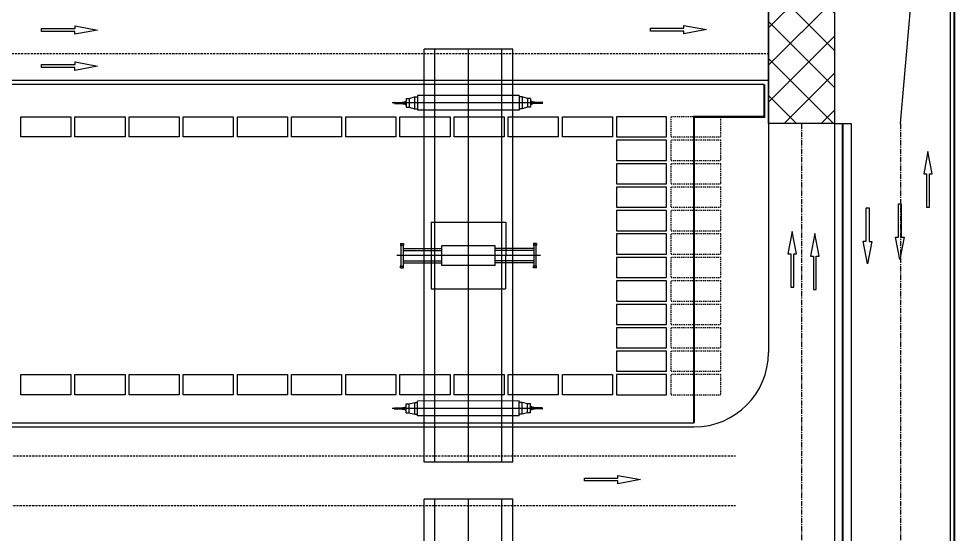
# Model space of a CAD drawing. Header units: millimetres. Extents: x -582 to 479, y -622 to 401.
# Drawn here: x 365.8 to 479.2, y 57.8 to 120.2 of the extents above; entities that cross this region are included whole.
import ezdxf

# ---------------------------------------------------------------- set-up
doc = ezdxf.new("R2010")
doc.units = ezdxf.units.MM
for name, pattern in [('CENTER', [50.8, 31.75, -6.35, 6.35, -6.35]), ('DASH', [0.35, 0.25, -0.1]), ('DASHED', [19.05, 12.7, -6.35])]:
    doc.linetypes.add(name, pattern=pattern)
for name, color, linetype in [('0001-佛渡-工艺-方案一-交汇区', 50, 'Continuous'), ('0001-佛渡-工艺-方案一-围网', 40, 'Continuous'), ('0001-佛渡-工艺-方案一-围网(内集卡一侧新增）', 40, 'Continuous'), ('0001-佛渡-工艺-方案一-设备', 40, 'Continuous'), ('0001-佛渡-平面-方案一-围墙', 3, 'Continuous'), ('0001-佛渡-平面-方案一道路中心线', 11, 'Continuous'), ('0001-佛渡-平面-方案一道路边界', 7, 'Continuous'), ('ECT', 1, 'Continuous'), ('ICT', 3, 'Continuous'), ('SLOT', 115, 'Continuous')]:
    doc.layers.add(name, color=color, linetype=linetype)
doc.linetypes.add('FENCELINE1', pattern='A,6.35,-2.54,[133,ltypeshp.shx,S=2.54,R=0,X=-2.54,Y=0],-2.54,25.4', length=36.83)
doc.linetypes.add('FENCELINE2', pattern='A,0.25,-0.1,[132,ltypeshp.shx,S=0.1,R=0,X=-0.1,Y=0],-0.1,1', length=1.45)

# ---------------------------------------------------------------- blocks, each defined once
blk = doc.blocks.new('YC')
at = {"color": 40, "extrusion": (0.019869, 3.07925e-06, 0.999803)}
for p, q in [((2952.72, -614.5, 0.27), (2952.72, -564.5, 0.27)), ((2963.46, -564.5, 0.06), (2952.72, -564.5, 0.27)), ((2954.03, -614.5, 0.25), (2954.03, -564.5, 0.25)), ((2958.09, -614.5, 0.17), (2958.09, -564.5, 0.17)), ((2962.15, -614.5, 0.09), (2962.14, -564.5, 0.09)), ((2963.46, -614.5, 0.06), (2963.46, -564.5, 0.06)), ((2950.93, -570.46, 0.31), (2951.58, -570.28, 0.3)), ((2951.58, -570.28, 0.3), (2951.94, -570.28, 0.29)), ((2951.58, -570.28, 0.3), (2951.58, -571.72, 0.3)), ((2964.23, -570.1, 0.04), (2951.94, -570.11, 0.29)), ((2951.94, -570.11, 0.29), (2951.94, -571.9, 0.29)), ((2964.23, -570.1, 0.04), (2964.23, -571.9, 0.04)), ((2964.59, -570.28, 0.04), (2964.23, -570.28, 0.04)), ((2965.25, -570.46, 0.02), (2964.59, -570.28, 0.04)), ((2964.59, -570.28, 0.04), (2964.59, -571.72, 0.04)), ((2967.11, -571, -0.01), (2948.84, -571, 0.35)), ((2949.08, -571, 0.35), (2949.15, -571, 0.34)), ((2949.14, -571.08, 0.34), (2949.14, -570.92, 0.34)), ((2949.14, -570.92, 0.34), (2949.18, -570.92, 0.34)), ((2949.14, -570.92, 0.34), (2949.14, -570.92, 0.34)), ((2949.14, -571.08, 0.34), (2949.14, -570.92, 0.34)), ((2949.14, -571.08, 0.34), (2949.18, -571.08, 0.34)), ((2949.14, -571.08, 0.34), (2949.14, -571.08, 0.34)), ((2949.18, -571.08, 0.34), (2949.18, -570.92, 0.34)), ((2949.18, -570.94, 0.34), (2950.16, -570.94, 0.32)), ((2949.18, -571.06, 0.34), (2950.16, -571.06, 0.32)), ((2950.07, -570.92, 0.33), (2950.08, -570.92, 0.33)), ((2950.07, -571.08, 0.33), (2950.07, -570.92, 0.33)), ((2950.07, -571.08, 0.33), (2950.08, -571.08, 0.33)), ((2950.08, -570.92, 0.33), (2950.12, -570.92, 0.32)), ((2950.08, -571.08, 0.33), (2950.08, -570.92, 0.33)), ((2950.08, -571.08, 0.33), (2950.12, -571.08, 0.32)), ((2950.12, -571.08, 0.32), (2950.12, -570.92, 0.32)), ((2950.16, -571.1, 0.32), (2950.16, -570.91, 0.32)), ((2950.29, -570.9, 0.32), (2950.41, -570.88, 0.32)), ((2950.29, -571.1, 0.32), (2950.29, -570.9, 0.32)), ((2950.29, -571.1, 0.32), (2950.41, -571.12, 0.32)), ((2950.37, -570.88, 0.32), (2950.46, -570.88, 0.32)), ((2950.37, -571.13, 0.32), (2950.46, -571.13, 0.32)), ((2950.38, -571.13, 0.32), (2950.47, -571.13, 0.32)), ((2950.4, -570.85, 0.32), (2950.39, -570.85, 0.32)), ((2950.39, -570.86, 0.32), (2950.39, -570.89, 0.32)), ((2950.4, -570.86, 0.32), (2950.39, -570.86, 0.32)), ((2950.4, -570.89, 0.32), (2950.39, -570.89, 0.32)), ((2950.4, -570.9, 0.32), (2950.39, -570.9, 0.32)), ((2950.4, -571.1, 0.32), (2950.39, -571.1, 0.32)), ((2950.4, -571.11, 0.32), (2950.39, -571.11, 0.32)), ((2950.39, -571.14, 0.32), (2950.39, -571.11, 0.32)), ((2950.4, -571.14, 0.32), (2950.39, -571.14, 0.32)), ((2950.4, -571.15, 0.32), (2950.39, -571.15, 0.32)), ((2950.4, -570.85, 0.32), (2950.4, -570.9, 0.32)), ((2950.41, -570.86, 0.32), (2950.4, -570.86, 0.32)), ((2950.41, -570.9, 0.32), (2950.4, -570.9, 0.32)), ((2950.4, -571.15, 0.32), (2950.4, -571.1, 0.32)), ((2950.41, -571.11, 0.32), (2950.4, -571.11, 0.32)), ((2950.41, -571.15, 0.32), (2950.4, -571.15, 0.32)), ((2950.41, -570.84, 0.32), (2950.41, -571, 0.32)), ((2950.41, -570.84, 0.32), (2950.43, -570.84, 0.32)), ((2950.41, -570.86, 0.32), (2950.41, -570.9, 0.32)), ((2950.41, -571.16, 0.32), (2950.41, -571, 0.32)), ((2950.41, -571.15, 0.32), (2950.41, -571.11, 0.32)), ((2950.41, -571.16, 0.32), (2950.43, -571.16, 0.32)), ((2950.43, -570.82, 0.32), (2950.47, -570.82, 0.32)), ((2950.43, -571.19, 0.32), (2950.43, -570.82, 0.32)), ((2950.43, -570.84, 0.32), (2950.43, -571, 0.32)), ((2950.43, -571.16, 0.32), (2950.43, -571, 0.32)), ((2950.43, -571.19, 0.32), (2950.47, -571.19, 0.32)), ((2950.47, -571.19, 0.32), (2950.47, -570.82, 0.32)), ((2950.57, -570.46, 0.32), (2950.93, -570.46, 0.31)), ((2950.57, -570.46, 0.32), (2950.57, -571.54, 0.32)), ((2950.93, -570.46, 0.31), (2950.93, -571.54, 0.31)), ((2965.6, -570.46, 0.02), (2965.25, -570.46, 0.02)), ((2965.25, -570.46, 0.02), (2965.25, -571.54, 0.02)), ((2965.6, -570.46, 0.02), (2965.6, -571.54, 0.02)), ((2965.74, -570.82, 0.01), (2965.71, -570.82, 0.01)), ((2965.71, -571.19, 0.01), (2965.71, -570.82, 0.01)), ((2965.79, -571.13, 0.01), (2965.71, -571.13, 0.01)), ((2965.74, -571.19, 0.01), (2965.71, -571.19, 0.01)), ((2965.8, -570.87, 0.01), (2965.72, -570.87, 0.01)), ((2965.8, -571.13, 0.01), (2965.72, -571.13, 0.01)), ((2965.74, -571.19, 0.01), (2965.74, -570.82, 0.01)), ((2965.74, -570.84, 0.01), (2965.74, -571, 0.01)), ((2965.77, -570.84, 0.01), (2965.74, -570.84, 0.01)), ((2965.74, -571.16, 0.01), (2965.74, -571, 0.01)), ((2965.77, -571.16, 0.01), (2965.74, -571.16, 0.01)), ((2965.77, -570.84, 0.01), (2965.77, -571, 0.01)), ((2965.77, -570.85, 0.01), (2965.77, -570.85, 0.01)), ((2965.77, -570.85, 0.01), (2965.77, -570.9, 0.01)), ((2965.77, -570.85, 0.01), (2965.79, -570.85, 0.01)), ((2965.77, -570.85, 0.01), (2965.77, -570.89, 0.01)), ((2965.77, -570.86, 0.01), (2965.79, -570.86, 0.01)), ((2965.88, -570.9, 0.01), (2965.77, -570.88, 0.01)), ((2965.77, -570.89, 0.01), (2965.77, -570.89, 0.01)), ((2965.77, -570.89, 0.01), (2965.79, -570.89, 0.01)), ((2965.77, -570.9, 0.01), (2965.79, -570.9, 0.01)), ((2965.77, -571.16, 0.01), (2965.77, -571, 0.01)), ((2965.77, -571.1, 0.01), (2965.79, -571.1, 0.01)), ((2965.77, -571.15, 0.01), (2965.77, -571.1, 0.01)), ((2965.88, -571.1, 0.01), (2965.77, -571.12, 0.01)), ((2965.77, -571.15, 0.01), (2965.77, -571.11, 0.01)), ((2965.77, -571.11, 0.01), (2965.79, -571.11, 0.01)), ((2965.77, -571.11, 0.01), (2965.77, -571.11, 0.01)), ((2965.77, -571.14, 0.01), (2965.79, -571.14, 0.01)), ((2965.77, -571.15, 0.01), (2965.79, -571.15, 0.01)), ((2965.77, -571.15, 0.01), (2965.77, -571.15, 0.01)), ((2965.79, -570.86, 0.01), (2965.79, -570.89, 0.01)), ((2965.79, -571.14, 0.01), (2965.79, -571.11, 0.01)), ((2965.88, -571.1, 0.01), (2965.88, -570.9, 0.01)), ((2966.02, -571.09, 0.01), (2966.02, -570.91, 0.01)), ((2967, -570.94, -0.01), (2966.02, -570.94, 0.01)), ((2967, -571.06, -0.01), (2966.02, -571.06, 0.01)), ((2966.06, -571.08, 0.01), (2966.06, -570.92, 0.01)), ((2966.1, -570.92, 0.01), (2966.06, -570.92, 0.01)), ((2966.1, -571.08, 0.01), (2966.06, -571.08, 0.01)), ((2966.1, -570.92, 0.01), (2966.1, -570.92, 0.01)), ((2966.1, -571.08, 0.01), (2966.1, -570.92, 0.01)), ((2966.1, -571.08, 0.01), (2966.1, -570.92, 0.01)), ((2966.1, -571.08, 0.01), (2966.1, -571.08, 0.01)), ((2967, -571.08, -0.01), (2967, -570.92, -0.01)), ((2967.03, -570.92, -0.01), (2967, -570.92, -0.01)), ((2967.03, -571.08, -0.01), (2967, -571.08, -0.01)), ((2967.04, -570.92, -0.01), (2967.03, -570.92, -0.01)), ((2967.03, -571.08, -0.01), (2967.03, -570.92, -0.01)), ((2967.04, -571.08, -0.01), (2967.03, -571.08, -0.01)), ((2967.04, -571.08, -0.01), (2967.04, -570.92, -0.01)), ((2950.57, -571.54, 0.32), (2950.93, -571.54, 0.31)), ((2950.93, -571.54, 0.31), (2951.58, -571.72, 0.3)), ((2951.58, -571.72, 0.3), (2951.94, -571.72, 0.29)), ((2964.23, -571.9, 0.04), (2951.94, -571.9, 0.29)), ((2964.59, -571.72, 0.04), (2964.23, -571.72, 0.04)), ((2965.25, -571.54, 0.02), (2964.59, -571.72, 0.04)), ((2965.6, -571.54, 0.02), (2965.25, -571.54, 0.02)), ((2953.57, -585.46, 0.26), (2953.57, -593.54, 0.26)), ((2953.57, -585.46, 0.26), (2962.6, -585.46, 0.08)), ((2962.6, -585.46, 0.08), (2962.6, -593.54, 0.08)), ((2949.86, -588.05, 0.33), (2950.22, -588.05, 0.32)), ((2949.86, -588.05, 0.33), (2949.86, -588.22, 0.33)), ((2949.86, -588.22, 0.33), (2949.91, -588.3, 0.33)), ((2949.91, -588.05, 0.33), (2949.91, -590.96, 0.33)), ((2949.91, -588.22, 0.33), (2950.17, -588.22, 0.32)), ((2950.17, -588.05, 0.32), (2950.17, -590.96, 0.32)), ((2950.22, -588.22, 0.32), (2950.17, -588.3, 0.32)), ((2950.22, -588.05, 0.32), (2950.22, -588.22, 0.32)), ((2954.87, -590.7, 0.23), (2954.87, -588.3, 0.23)), ((2961.31, -588.3, 0.1), (2954.87, -588.3, 0.23)), ((2961.31, -590.7, 0.1), (2961.31, -588.3, 0.1)), ((2966.32, -588.04, 0), (2965.96, -588.04, 0.01)), ((2965.96, -588.04, 0.01), (2965.96, -588.22, 0.01)), ((2965.96, -588.22, 0.01), (2966.01, -588.3, 0.01)), ((2966.01, -588.04, 0.01), (2966.01, -590.96, 0.01)), ((2966.27, -588.22, 0), (2966.01, -588.22, 0.01)), ((2966.27, -588.04, 0), (2966.27, -590.96, 0)), ((2966.32, -588.22, 0), (2966.27, -588.3, 0)), ((2966.32, -588.04, 0), (2966.32, -588.22, 0)), ((2966.83, -589.5, -0.01), (2949.42, -589.5, 0.34)), ((2950.17, -588.63, 0.32), (2954.87, -588.63, 0.23)), ((2950.17, -588.87, 0.32), (2954.87, -588.87, 0.23)), ((2963.04, -589.5, 0.07), (2953.14, -589.5, 0.26)), ((2966.01, -588.63, 0.01), (2961.31, -588.63, 0.1)), ((2966.01, -588.87, 0.01), (2961.31, -588.87, 0.1)), ((2949.86, -590.78, 0.33), (2949.91, -590.7, 0.33)), ((2950.17, -590.14, 0.32), (2954.87, -590.13, 0.23)), ((2950.17, -590.37, 0.32), (2954.87, -590.37, 0.23)), ((2950.22, -590.78, 0.32), (2950.17, -590.7, 0.32)), ((2961.31, -590.7, 0.1), (2954.87, -590.7, 0.23)), ((2966.01, -590.13, 0.01), (2961.31, -590.13, 0.1)), ((2966.01, -590.37, 0.01), (2961.31, -590.37, 0.1)), ((2965.96, -590.78, 0.01), (2966.01, -590.7, 0.01)), ((2966.32, -590.78, 0), (2966.27, -590.7, 0)), ((2949.86, -590.96, 0.33), (2949.86, -590.78, 0.33)), ((2949.86, -590.96, 0.33), (2950.22, -590.96, 0.32)), ((2949.91, -590.78, 0.33), (2950.17, -590.78, 0.32)), ((2950.22, -590.96, 0.32), (2950.22, -590.78, 0.32)), ((2965.96, -590.96, 0.01), (2965.96, -590.78, 0.01)), ((2966.32, -590.96, 0), (2965.96, -590.96, 0.01)), ((2966.27, -590.78, 0), (2966.01, -590.78, 0.01)), ((2966.32, -590.96, 0), (2966.32, -590.78, 0)), ((2953.57, -593.54, 0.26), (2962.6, -593.54, 0.08)), ((2950.57, -607.46, 0.32), (2950.93, -607.46, 0.31)), ((2950.57, -608.54, 0.32), (2950.57, -607.46, 0.32)), ((2950.93, -607.46, 0.31), (2951.59, -607.28, 0.3)), ((2950.93, -608.54, 0.31), (2950.93, -607.46, 0.31)), ((2951.59, -607.28, 0.3), (2951.94, -607.28, 0.29)), ((2951.59, -608.72, 0.3), (2951.59, -607.28, 0.3)), ((2964.24, -607.1, 0.04), (2951.94, -607.11, 0.29)), ((2951.94, -608.9, 0.29), (2951.94, -607.11, 0.29)), ((2964.24, -608.9, 0.04), (2964.24, -607.1, 0.04)), ((2964.59, -607.28, 0.04), (2964.24, -607.28, 0.04)), ((2965.25, -607.46, 0.02), (2964.59, -607.28, 0.04)), ((2964.59, -608.72, 0.04), (2964.59, -607.28, 0.04)), ((2965.61, -607.46, 0.02), (2965.25, -607.46, 0.02)), ((2965.25, -608.54, 0.02), (2965.25, -607.46, 0.02)), ((2965.61, -608.54, 0.02), (2965.61, -607.46, 0.02)), ((2967.11, -608, -0.01), (2948.84, -608, 0.35)), ((2949.09, -608, 0.35), (2949.16, -608, 0.34)), ((2949.14, -607.92, 0.34), (2949.14, -608.08, 0.34)), ((2949.14, -607.92, 0.34), (2949.15, -607.92, 0.34)), ((2949.14, -608.08, 0.34), (2949.15, -608.08, 0.34)), ((2949.15, -607.92, 0.34), (2949.18, -607.92, 0.34)), ((2949.15, -607.92, 0.34), (2949.15, -608.08, 0.34)), ((2949.15, -608.08, 0.34), (2949.18, -608.08, 0.34)), ((2949.18, -607.92, 0.34), (2949.18, -608.08, 0.34)), ((2949.18, -607.94, 0.34), (2950.16, -607.94, 0.32)), ((2949.18, -608.06, 0.34), (2950.16, -608.06, 0.32)), ((2950.08, -607.92, 0.33), (2950.12, -607.92, 0.32)), ((2950.08, -607.92, 0.33), (2950.08, -607.92, 0.33)), ((2950.08, -607.92, 0.33), (2950.08, -608.08, 0.33)), ((2950.08, -607.92, 0.33), (2950.08, -608.08, 0.33)), ((2950.08, -608.08, 0.33), (2950.12, -608.08, 0.32)), ((2950.08, -608.08, 0.33), (2950.08, -608.08, 0.33)), ((2950.12, -607.92, 0.32), (2950.12, -608.08, 0.32)), ((2950.16, -607.91, 0.32), (2950.16, -608.1, 0.32)), ((2950.3, -607.9, 0.32), (2950.41, -607.88, 0.32)), ((2950.3, -607.9, 0.32), (2950.3, -608.1, 0.32)), ((2950.3, -608.1, 0.32), (2950.41, -608.12, 0.32)), ((2950.38, -607.88, 0.32), (2950.46, -607.88, 0.32)), ((2950.38, -608.13, 0.32), (2950.46, -608.13, 0.32)), ((2950.41, -607.85, 0.32), (2950.39, -607.85, 0.32)), ((2950.41, -607.86, 0.32), (2950.39, -607.86, 0.32)), ((2950.39, -607.86, 0.32), (2950.39, -607.89, 0.32)), ((2950.39, -607.88, 0.32), (2950.47, -607.88, 0.32)), ((2950.41, -607.89, 0.32), (2950.39, -607.89, 0.32)), ((2950.41, -607.9, 0.32), (2950.39, -607.9, 0.32)), ((2950.41, -608.1, 0.32), (2950.39, -608.1, 0.32)), ((2950.39, -608.14, 0.32), (2950.39, -608.11, 0.32)), ((2950.41, -608.11, 0.32), (2950.39, -608.11, 0.32)), ((2950.41, -608.14, 0.32), (2950.39, -608.14, 0.32)), ((2950.41, -608.15, 0.32), (2950.39, -608.15, 0.32)), ((2950.41, -607.84, 0.32), (2950.43, -607.84, 0.32)), ((2950.41, -607.84, 0.32), (2950.41, -608, 0.32)), ((2950.41, -607.85, 0.32), (2950.41, -607.9, 0.32)), ((2950.41, -607.86, 0.32), (2950.41, -607.9, 0.32)), ((2950.41, -607.86, 0.32), (2950.41, -607.86, 0.32)), ((2950.41, -607.9, 0.32), (2950.41, -607.9, 0.32)), ((2950.41, -608.16, 0.32), (2950.41, -608, 0.32)), ((2950.41, -608.15, 0.32), (2950.41, -608.1, 0.32)), ((2950.41, -608.11, 0.32), (2950.41, -608.11, 0.32)), ((2950.41, -608.15, 0.32), (2950.41, -608.11, 0.32)), ((2950.41, -608.15, 0.32), (2950.41, -608.15, 0.32)), ((2950.41, -608.16, 0.32), (2950.43, -608.16, 0.32)), ((2950.43, -607.82, 0.32), (2950.47, -607.82, 0.32)), ((2950.43, -607.82, 0.32), (2950.43, -608.19, 0.32)), ((2950.43, -607.84, 0.32), (2950.43, -608, 0.32)), ((2950.43, -608.16, 0.32), (2950.43, -608, 0.32)), ((2950.43, -608.19, 0.32), (2950.47, -608.19, 0.32)), ((2950.47, -607.82, 0.32), (2950.47, -608.19, 0.32)), ((2950.57, -608.54, 0.32), (2950.93, -608.54, 0.31)), ((2950.93, -608.54, 0.31), (2951.59, -608.72, 0.3)), ((2951.59, -608.72, 0.3), (2951.94, -608.72, 0.29)), ((2964.24, -608.9, 0.04), (2951.94, -608.9, 0.29)), ((2964.59, -608.72, 0.04), (2964.24, -608.72, 0.04)), ((2965.25, -608.54, 0.02), (2964.59, -608.72, 0.04)), ((2965.61, -608.54, 0.02), (2965.25, -608.54, 0.02)), ((2965.75, -607.82, 0.01), (2965.71, -607.82, 0.01)), ((2965.71, -607.82, 0.01), (2965.71, -608.19, 0.01)), ((2965.79, -607.87, 0.01), (2965.71, -607.87, 0.01)), ((2965.75, -608.19, 0.01), (2965.71, -608.19, 0.01)), ((2965.8, -607.87, 0.01), (2965.72, -607.87, 0.01)), ((2965.8, -608.13, 0.01), (2965.72, -608.13, 0.01)), ((2965.75, -607.82, 0.01), (2965.75, -608.19, 0.01)), ((2965.77, -607.84, 0.01), (2965.75, -607.84, 0.01)), ((2965.75, -607.84, 0.01), (2965.75, -608, 0.01)), ((2965.75, -608.16, 0.01), (2965.75, -608, 0.01)), ((2965.77, -608.16, 0.01), (2965.75, -608.16, 0.01)), ((2965.77, -607.84, 0.01), (2965.77, -608, 0.01)), ((2965.77, -607.85, 0.01), (2965.77, -607.89, 0.01)), ((2965.77, -607.85, 0.01), (2965.79, -607.85, 0.01)), ((2965.77, -607.85, 0.01), (2965.77, -607.9, 0.01)), ((2965.77, -607.85, 0.01), (2965.77, -607.85, 0.01)), ((2965.77, -607.86, 0.01), (2965.79, -607.86, 0.01)), ((2965.88, -607.9, 0.01), (2965.77, -607.88, 0.01)), ((2965.77, -607.89, 0.01), (2965.79, -607.89, 0.01)), ((2965.77, -607.89, 0.01), (2965.77, -607.89, 0.01)), ((2965.77, -607.9, 0.01), (2965.79, -607.9, 0.01)), ((2965.77, -608.16, 0.01), (2965.77, -608, 0.01)), ((2965.77, -608.15, 0.01), (2965.77, -608.1, 0.01)), ((2965.77, -608.1, 0.01), (2965.79, -608.1, 0.01)), ((2965.88, -608.1, 0.01), (2965.77, -608.12, 0.01)), ((2965.77, -608.11, 0.01), (2965.77, -608.11, 0.01)), ((2965.77, -608.11, 0.01), (2965.79, -608.11, 0.01)), ((2965.77, -608.15, 0.01), (2965.77, -608.11, 0.01)), ((2965.77, -608.14, 0.01), (2965.79, -608.14, 0.01)), ((2965.77, -608.15, 0.01), (2965.77, -608.15, 0.01)), ((2965.77, -608.15, 0.01), (2965.79, -608.15, 0.01)), ((2965.79, -607.86, 0.01), (2965.79, -607.89, 0.01)), ((2965.79, -608.14, 0.01), (2965.79, -608.11, 0.01)), ((2965.88, -607.9, 0.01), (2965.88, -608.1, 0.01)), ((2966.02, -607.91, 0.01), (2966.02, -608.09, 0.01)), ((2967, -607.94, -0.01), (2966.02, -607.94, 0.01)), ((2967, -608.06, -0.01), (2966.02, -608.06, 0.01)), ((2966.06, -607.92, 0.01), (2966.06, -608.08, 0.01)), ((2966.1, -607.92, 0.01), (2966.06, -607.92, 0.01)), ((2966.1, -608.08, 0.01), (2966.06, -608.08, 0.01)), ((2966.1, -607.92, 0.01), (2966.1, -607.92, 0.01)), ((2966.1, -607.92, 0.01), (2966.1, -608.08, 0.01)), ((2966.1, -607.92, 0.01), (2966.1, -608.08, 0.01)), ((2966.1, -608.08, 0.01), (2966.1, -608.08, 0.01)), ((2967, -607.92, -0.01), (2967, -608.08, -0.01)), ((2967.03, -607.92, -0.01), (2967, -607.92, -0.01)), ((2967.03, -608.08, -0.01), (2967, -608.08, -0.01)), ((2967.04, -607.92, -0.01), (2967.03, -607.92, -0.01)), ((2967.03, -607.92, -0.01), (2967.03, -608.08, -0.01)), ((2967.04, -608.08, -0.01), (2967.03, -608.08, -0.01)), ((2967.04, -607.92, -0.01), (2967.04, -608.08, -0.01)), ((2963.46, -614.5, 0.06), (2952.72, -614.5, 0.27))]:
    blk.add_line(p, q, dxfattribs=at)
at = {"color": 40, "linetype": 'ByBlock', "extrusion": (0.019869, 3.07925e-06, 0.999803)}
for p, q in [((2950.16, -570.91, 0.32), (2950.29, -570.91, 0.32)), ((2950.16, -571.1, 0.32), (2950.29, -571.1, 0.32)), ((2966.02, -570.91, 0.01), (2965.88, -570.91, 0.01)), ((2966.02, -571.09, 0.01), (2965.88, -571.09, 0.01)), ((2950.16, -607.91, 0.32), (2950.3, -607.91, 0.32)), ((2950.16, -608.1, 0.32), (2950.3, -608.1, 0.32)), ((2966.02, -607.91, 0.01), (2965.88, -607.91, 0.01)), ((2966.02, -608.09, 0.01), (2965.88, -608.09, 0.01))]:
    blk.add_line(p, q, dxfattribs=at)
at = {"color": 40, "linetype": 'Continuous', "extrusion": (0.019869, 3.07925e-06, 0.999803)}
for p, q in [((2950.47, -570.82, 0.32), (2950.58, -570.82, 0.32)), ((2950.47, -570.84, 0.32), (2950.58, -570.84, 0.32)), ((2950.47, -571.16, 0.32), (2950.58, -571.16, 0.32)), ((2950.47, -571.18, 0.32), (2950.58, -571.18, 0.32)), ((2965.71, -570.82, 0.01), (2965.6, -570.82, 0.02)), ((2965.71, -570.84, 0.01), (2965.6, -570.84, 0.02)), ((2965.71, -571.16, 0.01), (2965.6, -571.16, 0.02)), ((2965.71, -571.18, 0.01), (2965.6, -571.18, 0.02)), ((2950.47, -607.82, 0.32), (2950.58, -607.82, 0.32)), ((2950.47, -607.84, 0.32), (2950.58, -607.84, 0.32)), ((2950.47, -608.16, 0.32), (2950.58, -608.16, 0.32)), ((2950.47, -608.18, 0.32), (2950.58, -608.18, 0.32)), ((2965.71, -607.82, 0.01), (2965.6, -607.82, 0.02)), ((2965.71, -607.84, 0.01), (2965.6, -607.84, 0.02)), ((2965.71, -608.16, 0.01), (2965.6, -608.16, 0.02)), ((2965.71, -608.18, 0.01), (2965.6, -608.18, 0.02))]:
    blk.add_line(p, q, dxfattribs=at)
at = {"color": 40, "extrusion": (-0.019869, -3.07925e-06, -0.999803)}
for centre, major_axis, start_param, end_param in [((2950.4, -570.86, 0.32), (-0.00843, -0.00844, 0.00017), 0.2618, 1.308997), ((2950.43, -570.88, 0.32), (-0.032, 0.032, 0.0006), -1.051761, -0.519035), ((2950.4, -570.89, 0.32), (-0.00843, 0.00843, 0.00017), -1.308997, -0.261799), ((2950.4, -571.11, 0.32), (-0.00843, 0.00843, 0.00017), -1.308997, -0.261799), ((2950.43, -571.13, 0.32), (-0.032, 0.032, 0.0006), -1.051761, -0.519035), ((2950.4, -571.14, 0.32), (-0.00843, 0.00843, 0.00017), -1.308997, -0.261799), ((2965.78, -570.86, 0.01), (-0.00843, 0.00843, 0.00017), 1.832596, 2.879794), ((2965.74, -570.87, 0.01), (-0.032, -0.032, 0.0006), 3.660628, 4.193354), ((2965.78, -570.89, 0.01), (-0.00843, 0.00843, 0.00017), 1.832596, 2.879793), ((2965.78, -571.11, 0.01), (-0.00843, -0.00844, 0.00017), 3.403392, 4.45059), ((2965.74, -571.13, 0.01), (-0.032, -0.032, 0.0006), 3.660628, 4.193354), ((2965.78, -571.14, 0.01), (-0.00843, 0.00843, 0.00017), 1.832596, 2.879794), ((2950.4, -607.86, 0.32), (-0.00843, 0.00843, 0.00017), -1.308997, -0.261799), ((2950.44, -607.88, 0.32), (-0.032, 0.032, 0.0006), -1.051761, -0.519035), ((2950.4, -607.89, 0.32), (-0.00843, 0.00843, 0.00017), -1.308997, -0.261799), ((2950.4, -608.11, 0.32), (-0.00843, 0.00843, 0.00017), -1.308997, -0.261799), ((2950.44, -608.13, 0.32), (-0.032, 0.032, 0.0006), -1.051761, -0.519035), ((2950.4, -608.14, 0.32), (-0.00843, 0.00843, 0.00017), -1.308997, -0.261799), ((2965.78, -607.86, 0.01), (-0.00843, 0.00843, 0.00017), 1.832596, 2.879793), ((2965.75, -607.87, 0.01), (-0.032, -0.032, 0.0006), 3.660628, 4.193354), ((2965.78, -607.89, 0.01), (-0.00843, -0.00844, 0.00017), 3.403392, 4.45059), ((2965.78, -608.11, 0.01), (-0.00843, 0.00843, 0.00017), 1.832596, 2.879793), ((2965.75, -608.13, 0.01), (-0.032, -0.032, 0.0006), 3.660628, 4.193354), ((2965.78, -608.14, 0.01), (-0.00843, 0.00843, 0.00017), 1.832596, 2.879793)]:
    blk.add_ellipse(centre, major_axis=major_axis, ratio=1, start_param=start_param, end_param=end_param, dxfattribs=at)

msp = doc.modelspace()

# ---------------------------------------------------------------- hatches: boundary and pattern name
at = {"layer": '0001-佛渡-工艺-方案一-交汇区'}
h = msp.add_hatch(dxfattribs=at)
h.set_pattern_fill('ANSI37', color=50, angle=323.0204)
h.set_pattern_definition([(45, (-499.432, 330.5518), (-2.245064, 2.245064), []), (135, (-499.432, 330.5518), (-2.245064, -2.245064), [])])
h.paths.add_polyline_path([(456.57, 124.8), (464.57, 124.8), (464.57, 107.55), (456.57, 107.55)])

# ---------------------------------------------------------------- linework, layer by layer
msp.add_lwpolyline([(456.57, 124.8), (464.57, 124.8), (464.57, 107.55), (456.57, 107.55)], close=True, dxfattribs=at)
at = {"layer": '0001-佛渡-工艺-方案一-围网', "linetype": 'FENCELINE2', "ltscale": 0.25, "flags": 128}
msp.add_lwpolyline([(279.57, 111.35), (279.57, 111.75), (282.3, 112.3), (456.07, 112.3)], dxfattribs=at)
at = {"layer": '0001-佛渡-工艺-方案一-围网', "linetype": 'FENCELINE2', "ltscale": 0.25, "const_width": 0.25}
msp.add_lwpolyline([(465.57, 107.55), (465.57, 15.8)], dxfattribs=at)
at = {"layer": '0001-佛渡-工艺-方案一-围网(内集卡一侧新增）', "linetype": 'FENCELINE2', "ltscale": 0.25, "const_width": 0.25}
msp.add_lwpolyline([(447.57, 71.3), (447.57, 108.36), (456.07, 108.36), (456.07, 112.3)], dxfattribs=at)
at = {"layer": '0001-佛渡-工艺-方案一-围网(内集卡一侧新增）', "linetype": 'FENCELINE2', "ltscale": 0.25}
msp.add_lwpolyline([(273.07, 71.3), (447.57, 71.3)], dxfattribs=at)
at = {"layer": '0001-佛渡-平面-方案一-围墙', "color": 40, "linetype": 'FENCELINE1', "ltscale": 0.02, "const_width": 0.25}
msp.add_lwpolyline([(278.57, -489.55), (278.57, -88.57), (294.94, -72.2), (473.16, -72.2), (479.07, -66.29), (479.07, 222.4), (455.41, 263.37), (453.07, 272.12), (453.07, 334.05)], dxfattribs=at)
at = {"layer": '0001-佛渡-平面-方案一道路中心线', "color": 11, "linetype": 'DASHED', "ltscale": 0.02}
for p, q in [((268.57, 116.05), (456.57, 116.05)), ((272.57, 67.3), (452.57, 67.3)), ((272.57, 61.3), (452.57, 61.3))]:
    msp.add_line(p, q, dxfattribs=at)
at = {"layer": '0001-佛渡-平面-方案一道路边界'}
for p, q in [((478.57, 222.26), (478.57, -66.08)), ((464.57, 107.55), (466.57, 107.55)), ((464.57, 107.55), (464.57, 15.8)), ((466.57, 107.55), (466.57, 15.8))]:
    msp.add_line(p, q, dxfattribs=at)
at = {"layer": '0001-佛渡-平面-方案一道路边界', "color": 7}
for p, q in [((456.57, 166.3), (456.57, 79.8)), ((282.3, 112.8), (456.57, 112.8)), ((272.57, 70.8), (447.57, 70.8))]:
    msp.add_line(p, q, dxfattribs=at)
at = {"layer": '0001-佛渡-平面-方案一道路边界', "color": 11}
msp.add_line((472.57, 107.55), (474.07, 125.05), dxfattribs=at)
at = {"layer": '0001-佛渡-平面-方案一道路边界', "color": 11, "linetype": 'CENTER', "ltscale": 0.02}
for p, q in [((460.57, 107.55), (460.57, -40.95)), ((472.57, 107.55), (472.57, -65.2))]:
    msp.add_line(p, q, dxfattribs=at)
at = {"layer": '0001-佛渡-平面-方案一道路边界', "color": 7}
msp.add_arc((447.57, 79.8), 9, 270, 360, dxfattribs=at)
at = {"layer": 'ECT', "color": 1}
for points in [[(368.57, 119.05), (372.62, 119.05), (372.62, 119.38), (375.34, 118.87), (372.61, 118.36), (372.61, 118.7), (368.57, 118.7), (368.57, 119.05)], [(442.3, 119.1), (446.34, 119.1), (446.34, 119.43), (449.07, 118.92), (446.34, 118.41), (446.34, 118.75), (442.3, 118.75), (442.3, 119.1)], [(368.57, 114.68), (372.62, 114.68), (372.62, 115.01), (375.34, 114.5), (372.61, 113.99), (372.61, 114.33), (368.57, 114.33), (368.57, 114.68)], [(476.07, 97.4), (476.07, 101.45), (476.4, 101.45), (475.89, 104.17), (475.38, 101.44), (475.72, 101.44), (475.72, 97.4), (476.07, 97.4)], [(472.65, 97.84), (472.65, 93.79), (472.99, 93.79), (472.48, 91.07), (471.97, 93.8), (472.31, 93.8), (472.31, 97.84), (472.65, 97.84)], [(468.75, 97.33), (468.75, 93.28), (469.09, 93.28), (468.57, 90.56), (468.06, 93.29), (468.4, 93.29), (468.4, 97.33), (468.75, 97.33)]]:
    msp.add_lwpolyline(points, dxfattribs=at)
at = {"layer": 'ICT', "color": 3}
for points in [[(459.63, 87.71), (459.63, 91.76), (459.97, 91.76), (459.45, 94.48), (458.94, 91.75), (459.29, 91.75), (459.29, 87.71), (459.63, 87.71)], [(462.36, 87.45), (462.36, 91.49), (462.7, 91.49), (462.18, 94.22), (461.67, 91.48), (462.02, 91.48), (462.02, 87.45), (462.36, 87.45)], [(434.3, 64.6), (438.34, 64.6), (438.34, 64.94), (441.07, 64.42), (438.33, 63.92), (438.33, 64.26), (434.3, 64.26), (434.3, 64.6)]]:
    msp.add_lwpolyline(points, dxfattribs=at)
at = {"layer": 'SLOT', "color": 115, "flags": 128}
for points in [[(366.05, 108.36), (372.11, 108.36), (372.11, 105.92), (366.05, 105.92)], [(372.61, 108.36), (378.67, 108.36), (378.67, 105.92), (372.61, 105.92)], [(379.17, 108.36), (385.23, 108.36), (385.23, 105.92), (379.17, 105.92)], [(385.73, 108.36), (391.78, 108.36), (391.78, 105.92), (385.73, 105.92)], [(392.28, 108.36), (398.34, 108.36), (398.34, 105.92), (392.28, 105.92)], [(398.84, 108.36), (404.9, 108.36), (404.9, 105.92), (398.84, 105.92)], [(405.4, 108.36), (411.46, 108.36), (411.46, 105.92), (405.4, 105.92)], [(411.96, 108.36), (418.02, 108.36), (418.02, 105.92), (411.96, 105.92)], [(418.52, 108.36), (424.57, 108.36), (424.57, 105.92), (418.52, 105.92)], [(425.07, 108.36), (431.13, 108.36), (431.13, 105.92), (425.07, 105.92)], [(431.63, 108.36), (437.69, 108.36), (437.69, 105.92), (431.63, 105.92)], [(444.25, 108.36), (438.19, 108.36), (438.19, 105.92), (444.25, 105.92)], [(444.25, 105.52), (438.19, 105.52), (438.19, 103.08), (444.25, 103.08)], [(444.25, 102.68), (438.19, 102.68), (438.19, 100.24), (444.25, 100.24)], [(444.25, 99.84), (438.19, 99.84), (438.19, 97.41), (444.25, 97.41)], [(444.25, 97.01), (438.19, 97.01), (438.19, 94.57), (444.25, 94.57)], [(444.25, 94.17), (438.19, 94.17), (438.19, 91.73), (444.25, 91.73)], [(444.25, 91.33), (438.19, 91.33), (438.19, 88.89), (444.25, 88.89)], [(444.25, 88.49), (438.19, 88.49), (438.19, 86.05), (444.25, 86.05)], [(444.25, 85.65), (438.19, 85.65), (438.19, 83.22), (444.25, 83.22)], [(444.25, 82.82), (438.19, 82.82), (438.19, 80.38), (444.25, 80.38)], [(444.25, 79.98), (438.19, 79.98), (438.19, 77.54), (444.25, 77.54)], [(366.05, 77.14), (372.11, 77.14), (372.11, 74.7), (366.05, 74.7)], [(372.61, 77.14), (378.67, 77.14), (378.67, 74.7), (372.61, 74.7)], [(379.17, 77.14), (385.23, 77.14), (385.23, 74.7), (379.17, 74.7)], [(385.73, 77.14), (391.78, 77.14), (391.78, 74.7), (385.73, 74.7)], [(392.28, 77.14), (398.34, 77.14), (398.34, 74.7), (392.28, 74.7)], [(398.84, 77.14), (404.9, 77.14), (404.9, 74.7), (398.84, 74.7)], [(405.4, 77.14), (411.46, 77.14), (411.46, 74.7), (405.4, 74.7)], [(411.96, 77.14), (418.02, 77.14), (418.02, 74.7), (411.96, 74.7)], [(418.52, 77.14), (424.57, 77.14), (424.57, 74.7), (418.52, 74.7)], [(425.07, 77.14), (431.13, 77.14), (431.13, 74.7), (425.07, 74.7)], [(431.63, 77.14), (437.69, 77.14), (437.69, 74.7), (431.63, 74.7)], [(444.25, 77.14), (438.19, 77.14), (438.19, 74.7), (444.25, 74.7)]]:
    msp.add_lwpolyline(points, close=True, dxfattribs=at)
at = {"layer": 'SLOT', "color": 8, "linetype": 'DASH', "ltscale": 0.5, "flags": 128}
for points in [[(450.81, 108.36), (444.75, 108.36), (444.75, 105.92), (450.81, 105.92)], [(450.81, 105.52), (444.75, 105.52), (444.75, 103.08), (450.81, 103.08)], [(450.81, 102.68), (444.75, 102.68), (444.75, 100.24), (450.81, 100.24)], [(450.81, 99.84), (444.75, 99.84), (444.75, 97.41), (450.81, 97.41)], [(450.81, 97.01), (444.75, 97.01), (444.75, 94.57), (450.81, 94.57)], [(450.81, 94.17), (444.75, 94.17), (444.75, 91.73), (450.81, 91.73)], [(450.81, 91.33), (444.75, 91.33), (444.75, 88.89), (450.81, 88.89)], [(450.81, 88.49), (444.75, 88.49), (444.75, 86.05), (450.81, 86.05)], [(450.81, 85.65), (444.75, 85.65), (444.75, 83.22), (450.81, 83.22)], [(450.81, 82.82), (444.75, 82.82), (444.75, 80.38), (450.81, 80.38)], [(450.81, 79.98), (444.75, 79.98), (444.75, 77.54), (450.81, 77.54)], [(450.81, 77.14), (444.75, 77.14), (444.75, 74.7), (450.81, 74.7)]]:
    msp.add_lwpolyline(points, close=True, dxfattribs=at)

# ---------------------------------------------------------------- block references
at = {"layer": '0001-佛渡-工艺-方案一-设备', "rotation": 359.9959449782898}
for p in [(-2537.8, 681.26, -0.17), (-2537.8, 626.76, -0.17)]:
    msp.add_blockref('YC', p, dxfattribs=at)

doc.saveas('drawing.dxf')
